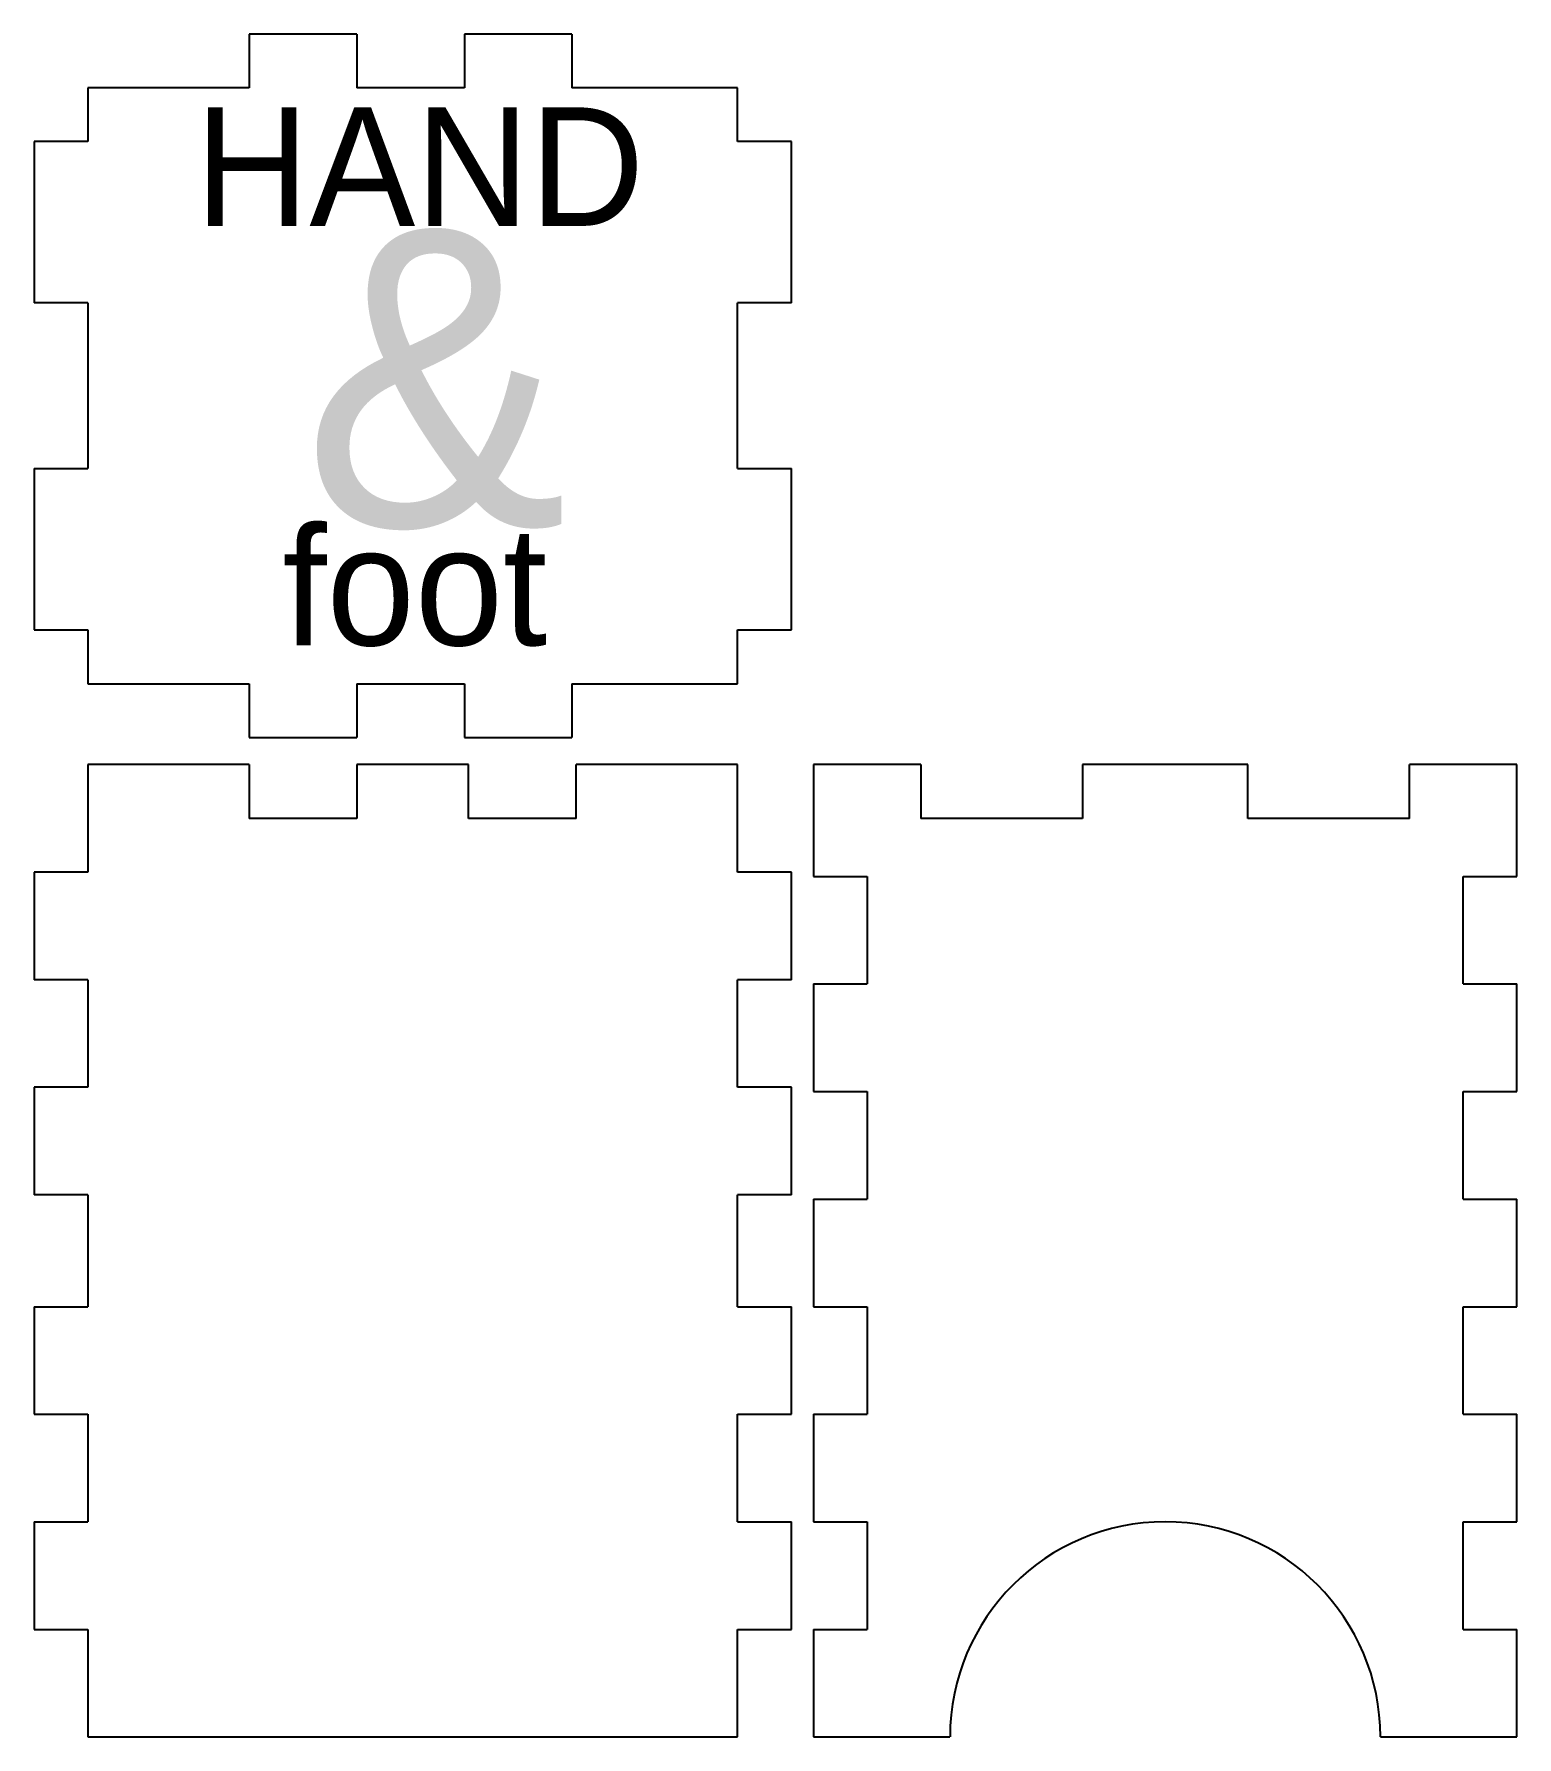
# Model space of a CAD drawing. Extents: x 0 to 175, y 0 to 201.
import ezdxf
from ezdxf.enums import TextEntityAlignment as Align

# ---------------------------------------------------------------- set-up
doc = ezdxf.new("R2010")
doc.units = 0
doc.layers.add('CAD', color=7, linetype='CONTINUOUS')
doc.styles.add('SNOBHANDSCRIPT', font='Snobhandscript.ttf', dxfattribs={"height": 35})
doc.styles.add('THE_BARTENDER', font='The Bartender.ttf', dxfattribs={"height": 14})

msp = doc.modelspace()

# ---------------------------------------------------------------- linework, layer by layer
at = {"layer": 'CAD', "color": 5, "linetype": 'CONTINUOUS'}
for p, q in [((25.4, 201.05), (25.4, 194.7)), ((38.1, 201.05), (25.4, 201.05)), ((38.1, 201.05), (38.1, 194.7)), ((50.8, 201.05), (50.8, 194.7)), ((63.5, 201.05), (50.8, 201.05)), ((63.5, 201.05), (63.5, 194.7)), ((6.35, 194.7), (6.35, 188.35)), ((25.4, 194.7), (6.35, 194.7)), ((50.8, 194.7), (38.1, 194.7)), ((83.05, 194.7), (63.5, 194.7)), ((83.05, 188.35), (83.05, 194.7)), ((0, 188.35), (0, 169.3)), ((6.35, 188.35), (0, 188.35)), ((89.4, 188.35), (83.05, 188.35)), ((89.4, 169.3), (89.4, 188.35)), ((6.35, 169.3), (0, 169.3)), ((6.35, 169.3), (6.35, 149.75)), ((89.4, 169.3), (83.05, 169.3)), ((83.05, 149.75), (83.05, 169.3)), ((0, 149.75), (6.35, 149.75)), ((0, 149.75), (0, 130.7)), ((83.05, 149.75), (89.4, 149.75)), ((89.4, 130.7), (89.4, 149.75)), ((0, 130.7), (6.35, 130.7)), ((6.35, 130.7), (6.35, 124.35)), ((83.05, 124.35), (83.05, 130.7)), ((83.05, 130.7), (89.4, 130.7)), ((6.35, 124.35), (25.4, 124.35)), ((25.4, 124.35), (25.4, 118)), ((38.1, 124.35), (38.1, 118)), ((38.1, 124.35), (50.8, 124.35)), ((50.8, 124.35), (50.8, 118)), ((63.5, 124.35), (63.5, 118)), ((63.5, 124.35), (83.05, 124.35)), ((25.4, 118), (38.1, 118)), ((50.8, 118), (63.5, 118)), ((6.35, 114.8), (6.35, 108.45)), ((25.4, 114.8), (6.35, 114.8)), ((25.4, 114.8), (25.4, 108.45)), ((38.1, 114.8), (38.1, 108.45)), ((51.3, 114.8), (38.1, 114.8)), ((51.3, 108.45), (51.3, 114.8)), ((83.05, 114.8), (64, 114.8)), ((64, 108.45), (64, 114.8)), ((83.05, 108.45), (83.05, 114.8)), ((92, 114.8), (92, 101.6)), ((104.7, 114.8), (92, 114.8)), ((104.7, 114.8), (104.7, 108.45)), ((123.75, 114.8), (123.75, 108.45)), ((143.3, 114.8), (123.75, 114.8)), ((143.3, 108.45), (143.3, 114.8)), ((175.05, 114.8), (162.35, 114.8)), ((162.35, 108.45), (162.35, 114.8)), ((175.05, 101.6), (175.05, 114.8)), ((6.35, 108.45), (6.35, 102.1)), ((38.1, 108.45), (25.4, 108.45)), ((64, 108.45), (51.3, 108.45)), ((83.05, 102.1), (83.05, 108.45)), ((123.75, 108.45), (104.7, 108.45)), ((162.35, 108.45), (143.3, 108.45)), ((0, 102.1), (0, 89.4)), ((6.35, 102.1), (0, 102.1)), ((89.4, 102.1), (83.05, 102.1)), ((89.4, 89.4), (89.4, 102.1)), ((92, 101.6), (98.35, 101.6)), ((98.35, 101.6), (98.35, 88.9)), ((168.7, 101.6), (175.05, 101.6)), ((168.7, 88.9), (168.7, 101.6)), ((6.35, 89.4), (0, 89.4)), ((6.35, 89.4), (6.35, 76.7)), ((89.4, 89.4), (83.05, 89.4)), ((83.05, 76.7), (83.05, 89.4)), ((92, 88.9), (98.35, 88.9)), ((92, 88.9), (92, 76.2)), ((168.7, 88.9), (175.05, 88.9)), ((175.05, 76.2), (175.05, 88.9)), ((6.35, 76.7), (0, 76.7)), ((0, 76.7), (0, 64)), ((89.4, 76.7), (83.05, 76.7)), ((89.4, 64), (89.4, 76.7)), ((92, 76.2), (98.35, 76.2)), ((98.35, 76.2), (98.35, 63.5)), ((168.7, 76.2), (175.05, 76.2)), ((168.7, 63.5), (168.7, 76.2)), ((6.35, 64), (0, 64)), ((6.35, 64), (6.35, 50.8)), ((89.4, 64), (83.05, 64)), ((83.05, 50.8), (83.05, 64)), ((92, 63.5), (98.35, 63.5)), ((92, 63.5), (92, 50.8)), ((168.7, 63.5), (175.05, 63.5)), ((175.05, 50.8), (175.05, 63.5)), ((0, 50.8), (6.35, 50.8)), ((0, 50.8), (0, 38.1)), ((83.05, 50.8), (89.4, 50.8)), ((89.4, 38.1), (89.4, 50.8)), ((92, 50.8), (98.35, 50.8)), ((98.35, 50.8), (98.35, 38.1)), ((168.7, 50.8), (175.05, 50.8)), ((168.7, 38.1), (168.7, 50.8)), ((0, 38.1), (6.35, 38.1)), ((6.35, 38.1), (6.35, 25.4)), ((83.05, 38.1), (89.4, 38.1)), ((83.05, 25.4), (83.05, 38.1)), ((92, 38.1), (98.35, 38.1)), ((92, 38.1), (92, 25.4)), ((168.7, 38.1), (175.05, 38.1)), ((175.05, 25.4), (175.05, 38.1)), ((0, 25.4), (6.35, 25.4)), ((0, 25.4), (0, 12.7)), ((83.05, 25.4), (89.4, 25.4)), ((89.4, 12.7), (89.4, 25.4)), ((92, 25.4), (98.35, 25.4)), ((98.35, 25.4), (98.35, 12.7)), ((168.7, 12.7), (168.7, 25.4)), ((168.7, 25.4), (175.05, 25.4)), ((0, 12.7), (6.35, 12.7)), ((6.35, 12.7), (6.35, 6.35)), ((83.05, 6.35), (83.05, 12.7)), ((83.05, 12.7), (89.4, 12.7)), ((92, 12.7), (98.35, 12.7)), ((92, 12.7), (92, 0)), ((168.7, 12.7), (175.05, 12.7)), ((175.05, 0), (175.05, 12.7)), ((6.35, 6.35), (6.35, 0)), ((83.05, 0), (83.05, 6.35)), ((6.35, 0), (83.05, 0)), ((92, 0), (108.12, 0)), ((158.93, 0), (175.05, 0))]:
    msp.add_line(p, q, dxfattribs=at)
msp.add_arc((133.53, 0), 25.4, 0, 180, dxfattribs=at)

# ---------------------------------------------------------------- texts
at = {"layer": 'CAD', "color": 5}
for s, height, style, p in [('HAND', 14, 'THE_BARTENDER', (45.51, 178.4)), ('&', 35, 'SNOBHANDSCRIPT', (47.35, 142.96)), ('foot', 14, 'THE_BARTENDER', (44.95, 128.88))]:
    msp.add_text(s, height=height, dxfattribs=dict(at, style=style)).set_placement(p, align=Align.CENTER)

doc.saveas('drawing.dxf')
